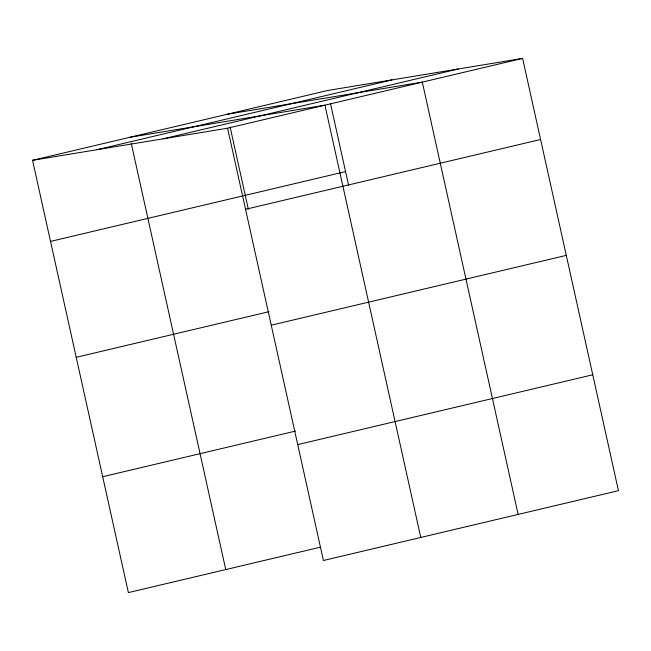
<?xml version="1.0" encoding="UTF-8"?>
<svg xmlns="http://www.w3.org/2000/svg" width="651" height="651" viewBox="0 0 651 651"><rect width="100%" height="100%" fill="white"/><g stroke="black" fill="none" stroke-linecap="round" stroke-linejoin="round"><path stroke-width="0.98" d="M32.55 160.317L327.591 90.505L522.615 58.395L618.45 490.683L323.409 560.495L227.573 128.206L32.55 160.317L128.385 592.605L320.162 547.231M96.909 149.714L391.951 79.91M163.214 138.801L458.255 68.99M227.573 128.206L522.615 58.395M50.526 241.407L345.567 171.595M245.549 209.296L540.59 139.493M76.224 357.301L268.985 311.691M271.247 325.191L566.289 255.387M102.695 476.711L295.456 431.1M297.719 444.6L592.76 374.789M227.28 114.242L422.304 82.132L518.139 514.42M129.915 137.28L324.939 105.169L420.774 537.457M330.439 103.363L348.643 185.47M230.129 127.1L248.332 209.199M131.225 143.212L225.751 569.568"/></g></svg>
